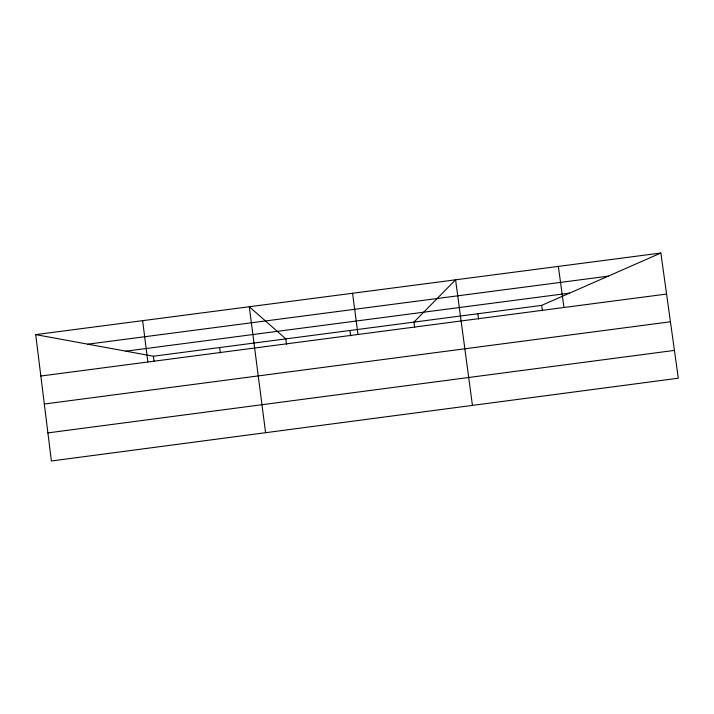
<?xml version="1.0" encoding="UTF-8"?>
<svg xmlns="http://www.w3.org/2000/svg" width="714" height="714" viewBox="0 0 714 714"><rect width="100%" height="100%" fill="white"/><g stroke="black" fill="none" stroke-linecap="round" stroke-linejoin="round"><path stroke-width="1.07" d="M35.7 334.607L153.412 356.224L541.658 305.387L660.861 253.024L678.3 378.215L51.39 460.976L35.7 334.607L660.861 253.024M87.804 344.175L608.185 276.166M125.869 351.163L569.611 293.106M40.841 376.019L666.581 294.052M44.322 404.017L670.437 321.782M47.909 432.898L674.427 350.404M558.348 266.402L563.971 307.493M541.658 305.387L542.39 310.706M477.844 313.741L478.567 319.069M472.445 405.391L455.586 279.817L413.933 322.112L414.647 327.44M352.564 293.258L358 334.473M349.922 330.493L350.628 335.83M286.51 344.228L285.814 338.891L249.293 306.734L265.59 432.693M219.662 347.548L220.349 352.894M153.412 356.224L154.09 361.579M142.63 320.657L147.869 361.998"/></g></svg>
